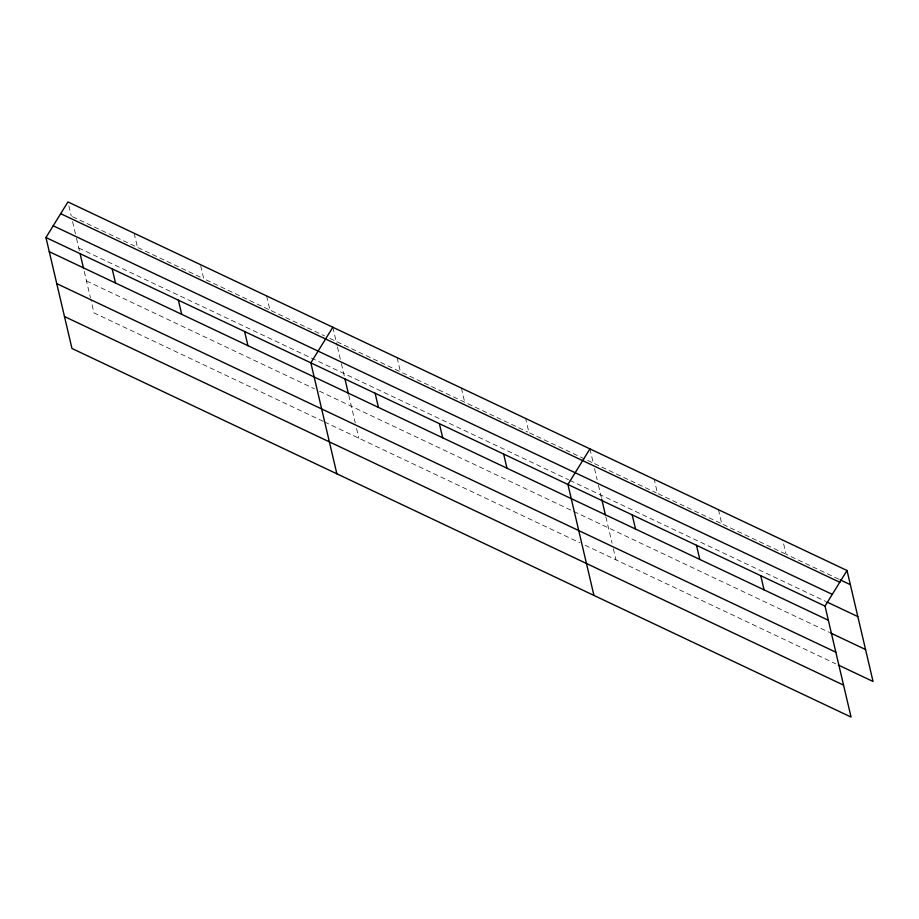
<?xml version="1.0" encoding="UTF-8"?>
<svg xmlns="http://www.w3.org/2000/svg" width="919" height="919" viewBox="0 0 919 919"><rect width="100%" height="100%" fill="white"/><g stroke="black" fill="none" stroke-linecap="round" stroke-linejoin="round"><path stroke-width="0.69" stroke-dasharray="4.59 3.45" d="M72.544 216.689L202.444 278.147M271.208 310.679L324.694 335.986M329.795 338.387L527.69 432.022M594.536 463.647L656.235 492.837M723.081 524.462L784.792 553.652M838.771 579.188L786.067 554.26L782.747 540.108M78.77 248.038L568.608 479.775M569.895 480.384L825.699 601.405M86.489 280.95L314.436 388.794M319.536 391.207L572.468 510.861M573.755 511.469L829.57 632.49M323.201 421.339L93.979 312.897L90.717 299.008M324.476 421.947L579.958 542.807M585.104 545.243L835.773 663.828M718.474 509.7L721.794 523.853L657.522 493.446L654.202 479.293M589.929 448.886L593.249 463.038L528.976 432.631L525.657 418.478M594.559 468.587L597.155 479.707M598.464 485.255L601.704 499.097M605.885 516.926L612.043 543.175M613.352 548.723L615.96 559.843M461.384 388.071L464.704 402.223M397.111 357.663L400.431 371.816M332.839 327.256L337.135 345.567M337.457 346.957L341.041 362.235M341.374 363.625L344.292 376.089M348.795 395.296L355.274 422.935M356.583 428.484L358.858 438.214M266.613 295.929L269.933 310.071L203.719 278.744L200.399 264.592M134.174 233.265L137.494 247.418M68.856 205.799L71.268 216.091M72.578 221.64L76.162 236.918M76.484 238.308L79.735 252.151M84.238 271.346L90.395 297.618"/><path stroke-width="1.38" d="M847.031 570.515L825.021 606.103L851.051 717.061L71.969 348.485L45.95 237.527L67.949 201.939L847.031 570.515L873.05 681.473L838.346 665.046M332.839 327.256L310.84 362.844L336.859 473.802M589.929 448.886L567.931 484.474L593.95 595.432M840.058 579.797L850.339 584.668M60.688 213.679L839.771 582.255M53.21 225.787L832.281 594.363M826.985 602.014L857.841 616.615M45.95 237.527L825.021 606.103M49.27 251.68L828.341 620.256M830.845 633.099L865.56 649.526M56.76 283.626L835.831 652.203M64.479 316.538L843.55 685.114M760.748 575.696L764.068 589.849M696.476 545.289L699.796 559.441M632.203 514.881L635.523 529.034M601.704 499.097L605.564 515.548M503.658 454.066L506.978 468.219M439.385 423.659L442.705 437.812M375.113 393.252L378.433 407.404M344.935 378.835L348.473 393.918M244.615 331.518L247.935 345.67M178.389 300.191L181.709 314.344M112.175 268.865L115.495 283.006M80.056 253.518L83.595 268.601"/></g></svg>
